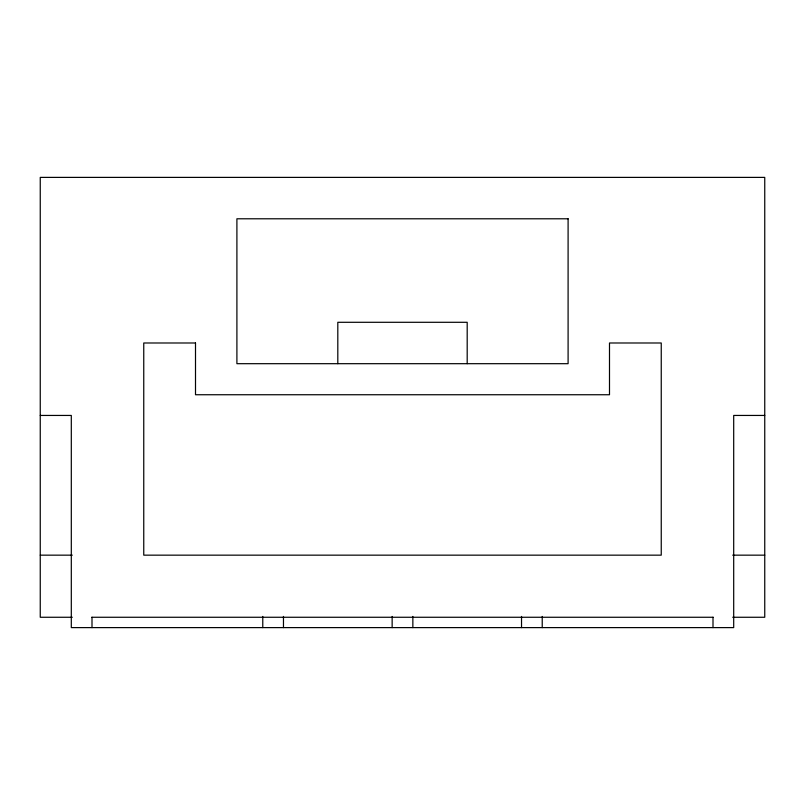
<?xml version="1.0" encoding="UTF-8"?>
<svg xmlns="http://www.w3.org/2000/svg" width="805" height="805" viewBox="0 0 805 805"><rect width="100%" height="100%" fill="white"/><g stroke="black" fill="none" stroke-linecap="round" stroke-linejoin="round"><path stroke-width="1.21" d="M40.25 415.44L71.303 415.44L71.303 627.608L733.697 627.608L733.697 415.44L764.75 415.44M40.25 555.158L72.289 555.158M732.711 555.158L764.75 555.158M72.289 617.264L40.25 617.264L40.25 177.392L764.75 177.392L764.75 617.264L732.711 617.264M91.82 617.264L713.18 617.264M712.999 617.264L712.999 627.608M542.228 616.439L542.228 627.608M521.529 616.439L521.529 627.608M467.192 363.689L467.192 322.292L337.808 322.292L337.808 363.689M412.854 616.439L412.854 627.608M392.146 616.439L392.146 627.608M283.471 616.439L283.471 627.608M262.772 616.439L262.772 627.608M92.001 617.264L92.001 627.608M568.099 218.789L236.901 218.789L236.901 363.689L568.099 363.689L568.099 218.789M195.504 342.99L143.753 342.99L143.753 555.158L661.247 555.158L661.247 342.99L609.496 342.99L609.496 394.742L195.504 394.742L195.504 342.99"/></g></svg>
